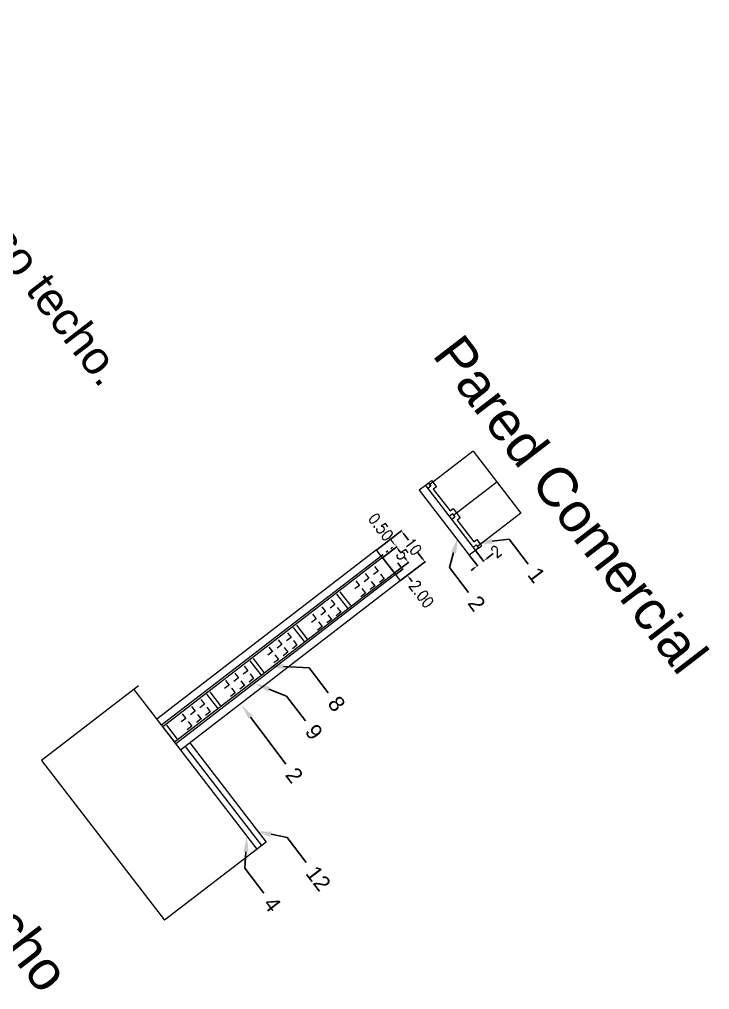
# Model space of a CAD drawing. Header units: metres. Extents: x 1384 to 1901, y 1501 to 2216.
# Drawn here: x 1724.7 to 1901.4, y 1613.1 to 1861.4 of the extents above; entities that cross this region are included whole.
import ezdxf
from ezdxf import colors
from ezdxf.entities.mleader import LeaderData, LeaderLine
from ezdxf.math import Vec2, Vec3

# ---------------------------------------------------------------- set-up
doc = ezdxf.new("R2010")
doc.units = ezdxf.units.M
doc.header["$LTSCALE"] = 0.05
doc.header["$PDMODE"] = 3
doc.linetypes.add('ACAD_ISO03W100', pattern=[30, 12, -18])
doc.linetypes.add('CONTINUA', pattern=[0])
for name, color, linetype, lineweight in [('aislante', 1, 'CONTINUA', 15), ('Bloque hormigon', 252, 'CONTINUA', 15), ('CAJA', 250, 'Continuous', 15), ('Capa no definida', 250, 'CONTINUA', 15), ('Cotas Detalles', 250, 'CONTINUA', 15), ('Cotas Escalera SEc', 250, 'CONTINUA', 15), ('Cotas Fachada', 250, 'CONTINUA', 15), ('Cotas Nave', 250, 'CONTINUA', 15), ('enfoscado', 5, 'CONTINUA', 15), ('gres', 190, 'CONTINUA', 15), ('Hormigón pulido', 254, 'CONTINUA', 15), ('Placa de vinilo', 31, 'CONTINUA', 15), ('tabicón', 30, 'CONTINUA', 15)]:
    doc.layers.add(name, color=color, linetype=linetype, lineweight=lineweight)
doc.styles.add('ROMANT', font='ROMANT', dxfattribs={"width": 0.85})
doc.styles.get("Standard").update_dxf_attribs({"font": 'arial.ttf'})
doc.dimstyles.new('Copia de 1-50-GENERAL', dxfattribs={"dimtxt": 1.5, "dimasz": 1, "dimexe": 0.18, "dimexo": 0.06, "dimgap": 0.09, "dimtad": 0, "dimzin": 0, "dimdsep": 46, "dimtxsty": 'ROMANT', "dimcen": 0.09, "dimadec": 0, "dimazin": 0, "dimtfac": 1, "dimtix": 1, "dimtofl": 0, "dimtmove": 0, "dimatfit": 3, "dimfxl": 0, "dimtolj": 1, "dimtzin": 0, "dimarcsym": 0})

# ---------------------------------------------------------------- blocks, each defined once
blk = doc.blocks.new('*D94')
at = {"layer": 'Cotas Escalera SEc', "color": 0, "lineweight": -2, "transparency": 16777216}
for p, q in [((1817.74, 1723.7), (1821.41, 1726.5)), ((1821.88, 1725.59), (1822.23, 1725.13)), ((1823.69, 1723.21), (1823.34, 1723.67)), ((1820.79, 1719.73), (1824.44, 1722.52))]:
    blk.add_line(p, q, dxfattribs=at)
at = {"layer": 'Cotas Escalera SEc', "color": 0, "transparency": 16777216}
for points in [[(1822.01, 1725.69), (1821.74, 1725.49), (1821.27, 1726.39)], [(1823.83, 1723.31), (1823.56, 1723.11), (1824.3, 1722.41)]]:
    blk.add_solid(points, dxfattribs=at)
at = {"layer": 'Defpoints', "color": 0, "transparency": 16777216}
for p in [(1817.69, 1723.66), (1824.3, 1722.41), (1820.74, 1719.7)]:
    blk.add_point(p, dxfattribs=at)
at = {"layer": 'Cotas Escalera SEc', "color": 0, "transparency": 16777216, "insert": (1822.79, 1724.4), "char_height": 1.5, "attachment_point": 5, "rotation": 307.3275, "style": 'ROMANT'}
blk.add_mtext('\\A1;{\\H1.95333x;5}', dxfattribs=at)
blk = doc.blocks.new('*D95')
at = {"layer": 'Cotas Escalera SEc', "color": 0, "lineweight": -2, "transparency": 16777216}
for p, q in [((1821.09, 1719.34), (1822.99, 1720.79)), ((1822.24, 1721.47), (1821.64, 1722.27)), ((1822.3, 1717.75), (1824.21, 1719.2)), ((1824.67, 1718.29), (1825.28, 1717.5))]:
    blk.add_line(p, q, dxfattribs=at)
at = {"layer": 'Cotas Escalera SEc', "color": 0, "transparency": 16777216}
for points in [[(1822.38, 1721.57), (1822.11, 1721.37), (1822.85, 1720.68)], [(1824.8, 1718.39), (1824.54, 1718.19), (1824.06, 1719.09)]]:
    blk.add_solid(points, dxfattribs=at)
at = {"layer": 'Defpoints', "color": 0, "transparency": 16777216}
for p in [(1821.04, 1719.3), (1824.06, 1719.09), (1822.26, 1717.71)]:
    blk.add_point(p, dxfattribs=at)
at = {"layer": 'Cotas Escalera SEc', "color": 0, "transparency": 16777216, "insert": (1827.67, 1714.36), "char_height": 1.5, "attachment_point": 5, "rotation": 307.3275, "style": 'ROMANT'}
blk.add_mtext('\\A1;{\\H1.95333x;2.00}', dxfattribs=at)
blk = doc.blocks.new('*D96')
at = {"layer": 'Cotas Escalera SEc', "color": 0, "lineweight": -2, "transparency": 16777216}
for p, q in [((1816.21, 1725.67), (1822.66, 1730.59)), ((1823.13, 1729.69), (1824.36, 1728.07)), ((1827.97, 1723.33), (1826.77, 1724.91)), ((1822.3, 1717.75), (1828.72, 1722.64))]:
    blk.add_line(p, q, dxfattribs=at)
at = {"layer": 'Cotas Escalera SEc', "color": 0, "transparency": 16777216}
for points in [[(1823.26, 1729.79), (1822.99, 1729.59), (1822.52, 1730.48)], [(1828.11, 1723.43), (1827.84, 1723.23), (1828.58, 1722.53)]]:
    blk.add_solid(points, dxfattribs=at)
at = {"layer": 'Defpoints', "color": 0, "transparency": 16777216}
for p in [(1816.16, 1725.63), (1828.58, 1722.53), (1822.26, 1717.71)]:
    blk.add_point(p, dxfattribs=at)
at = {"layer": 'Cotas Escalera SEc', "color": 0, "transparency": 16777216, "insert": (1825.56, 1726.49), "char_height": 1.5, "attachment_point": 5, "rotation": 307.3275, "style": 'ROMANT'}
blk.add_mtext('\\A1;{\\H1.95333x;10}', dxfattribs=at)
blk = doc.blocks.new('*D97')
at = {"layer": 'Cotas Escalera SEc', "color": 0, "lineweight": -2, "transparency": 16777216}
for p, q in [((1841.54, 1725.44), (1843.67, 1722.64)), ((1839.95, 1724.22), (1842.08, 1721.42)), ((1844.36, 1723.39), (1846.06, 1724.69)), ((1841.18, 1720.96), (1840.38, 1720.35))]:
    blk.add_line(p, q, dxfattribs=at)
at = {"layer": 'Cotas Escalera SEc', "color": 0, "transparency": 16777216}
for points in [[(1844.26, 1723.52), (1844.46, 1723.25), (1843.56, 1722.78)], [(1841.08, 1721.09), (1841.28, 1720.83), (1841.97, 1721.57)]]:
    blk.add_solid(points, dxfattribs=at)
at = {"layer": 'Defpoints', "color": 0, "transparency": 16777216}
for p in [(1841.5, 1725.48), (1839.91, 1724.27), (1843.56, 1722.78)]:
    blk.add_point(p, dxfattribs=at)
at = {"layer": 'Cotas Escalera SEc', "color": 0, "transparency": 16777216, "insert": (1846.79, 1725.24), "char_height": 1.5, "attachment_point": 5, "rotation": 37.3275, "style": 'ROMANT'}
blk.add_mtext('\\A1;{\\H1.95333x;2}', dxfattribs=at)
blk = doc.blocks.new('*D201')
at = {"layer": 'Cotas Fachada', "color": 0, "lineweight": -2, "transparency": 16777216}
for p, q in [((1820.3, 1727.56), (1819.69, 1728.35)), ((1821.82, 1725.58), (1822.43, 1724.79))]:
    blk.add_line(p, q, dxfattribs=at)
at = {"layer": 'Cotas Fachada', "color": 0, "linetype": 'ACAD_ISO03W100', "lineweight": -2, "transparency": 16777216}
for p, q in [((1817.43, 1724.09), (1821.05, 1726.88)), ((1817.74, 1723.7), (1821.36, 1726.48))]:
    blk.add_line(p, q, dxfattribs=at)
at = {"layer": 'Cotas Fachada', "color": 0, "transparency": 16777216}
for points in [[(1820.43, 1727.66), (1820.17, 1727.46), (1820.91, 1726.77)], [(1821.96, 1725.68), (1821.69, 1725.48), (1821.21, 1726.37)]]:
    blk.add_solid(points, dxfattribs=at)
at = {"layer": 'Defpoints', "color": 0, "transparency": 16777216}
for p in [(1820.91, 1726.77), (1817.39, 1724.05), (1817.69, 1723.66)]:
    blk.add_point(p, dxfattribs=at)
at = {"layer": 'Cotas Fachada', "color": 0, "transparency": 16777216, "insert": (1817.28, 1731.48), "char_height": 1.5, "attachment_point": 5, "rotation": 307.5811, "style": 'ROMANT'}
blk.add_mtext('\\A1;{\\H1.95333x;0.50}', dxfattribs=at)

msp = doc.modelspace()

# ---------------------------------------------------------------- linework, layer by layer
at = {"layer": 'aislante'}
for p, q in [((1829.484, 1742.737), (1830.276, 1743.347)), ((1830.276, 1743.347), (1830.886, 1742.554)), ((1831.496, 1741.762), (1830.703, 1741.152)), ((1830.703, 1741.152), (1834.973, 1735.605)), ((1830.886, 1742.554), (1831.496, 1741.762)), ((1834.973, 1735.605), (1835.765, 1736.214)), ((1835.765, 1736.214), (1836.977, 1734.624)), ((1837.587, 1733.831), (1836.795, 1733.221)), ((1836.795, 1733.221), (1841.064, 1727.674)), ((1836.977, 1734.624), (1837.587, 1733.831)), ((1841.064, 1727.674), (1841.856, 1728.284)), ((1841.856, 1728.284), (1843.076, 1726.699)), ((1842.291, 1726.095), (1843.076, 1726.699))]:
    msp.add_line(p, q, dxfattribs=at)
at = {"layer": 'Bloque hormigon'}
for p, q in [((1829.484, 1742.737), (1828.691, 1742.127)), ((1830.093, 1741.945), (1829.484, 1742.737)), ((1830.093, 1741.945), (1829.301, 1741.335)), ((1829.789, 1742.341), (1830.093, 1741.945)), ((1835.582, 1734.812), (1834.79, 1734.202)), ((1836.192, 1734.02), (1835.4, 1733.41)), ((1835.582, 1734.812), (1836.192, 1734.02)), ((1841.681, 1726.887), (1840.889, 1726.277)), ((1842.291, 1726.095), (1841.499, 1725.485)), ((1841.681, 1726.887), (1842.291, 1726.095))]:
    msp.add_line(p, q, dxfattribs=at)
at = {"layer": 'Capa no definida'}
for p, q in [((1840.883, 1750.879), (1853.081, 1735.029)), ((1796.019, 1700.989), (1796.019, 1700.989)), ((1789.953, 1699.034), (1789.954, 1699.033)), ((1793.642, 1699.158), (1793.641, 1699.16)), ((1791.265, 1697.328), (1791.264, 1697.33)), ((1755.248, 1690.841), (1730.429, 1671.741)), ((1778.859, 1690.494), (1778.86, 1690.493)), ((1765.72, 1684.612), (1765.721, 1684.611)), ((1730.429, 1671.741), (1761.896, 1630.851)), ((1787.904, 1650.866), (1761.896, 1630.851))]:
    msp.add_line(p, q, dxfattribs=at)
at = {"layer": 'enfoscado'}
for p, q in [((1817.386, 1724.054), (1761.119, 1680.752)), ((1817.691, 1723.658), (1817.386, 1724.054)), ((1821.044, 1719.301), (1764.777, 1676)), ((1820.739, 1719.698), (1821.044, 1719.301))]:
    msp.add_line(p, q, dxfattribs=at)
at = {"layer": 'gres'}
msp.add_line((1768.382, 1676.25), (1787.904, 1650.866), dxfattribs=at)
at = {"layer": 'Hormigón pulido'}
for p, q in [((1840.883, 1750.879), (1829.789, 1742.341)), ((1846.982, 1742.954), (1835.887, 1734.416)), ((1853.081, 1735.029), (1841.986, 1726.491)), ((1754.059, 1689.926), (1785.527, 1649.037)), ((1767.185, 1675.329), (1786.715, 1649.952))]:
    msp.add_line(p, q, dxfattribs=at)
at = {"layer": 'Placa de vinilo'}
for p, q in [((1828.691, 1742.127), (1827.106, 1740.907)), ((1827.106, 1740.907), (1839.914, 1724.265)), ((1828.691, 1742.127), (1841.499, 1725.485)), ((1816.159, 1725.634), (1759.899, 1682.337)), ((1817.386, 1724.054), (1816.159, 1725.634)), ((1841.499, 1725.485), (1839.914, 1724.265)), ((1821.044, 1719.301), (1822.256, 1717.711)), ((1822.256, 1717.711), (1765.996, 1674.415))]:
    msp.add_line(p, q, dxfattribs=at)
at = {"layer": 'tabicón'}
for p, q in [((1817.69, 1723.659), (1761.423, 1680.357)), ((1817.843, 1723.461), (1817.69, 1723.659)), ((1817.843, 1723.461), (1820.587, 1719.895)), ((1820.587, 1719.895), (1817.843, 1723.461)), ((1815.645, 1721.388), (1816.56, 1720.199)), ((1820.739, 1719.698), (1764.472, 1676.396)), ((1814.183, 1718.369), (1812.994, 1717.455)), ((1813.267, 1719.558), (1814.182, 1718.369)), ((1813.268, 1719.558), (1814.183, 1718.369)), ((1816.56, 1720.199), (1815.371, 1719.285)), ((1818.084, 1718.218), (1816.895, 1717.303)), ((1817.17, 1719.407), (1818.085, 1718.218)), ((1820.586, 1719.896), (1820.739, 1719.698)), ((1811.806, 1716.539), (1810.617, 1715.625)), ((1810.891, 1717.728), (1811.805, 1716.539)), ((1810.891, 1717.728), (1811.806, 1716.539)), ((1812.416, 1715.747), (1813.331, 1714.558)), ((1815.707, 1716.388), (1814.518, 1715.473)), ((1814.792, 1717.577), (1815.713, 1716.379)), ((1814.793, 1717.577), (1815.708, 1716.388)), ((1804.552, 1712.847), (1805.466, 1711.659)), ((1805.955, 1714.313), (1808.7, 1710.746)), ((1806.748, 1714.922), (1809.492, 1711.356)), ((1813.33, 1714.558), (1812.141, 1713.643)), ((1812.983, 1715.012), (1812.984, 1715.011)), ((1802.174, 1711.018), (1803.089, 1709.829)), ((1802.175, 1711.017), (1803.089, 1709.829)), ((1805.466, 1711.659), (1804.278, 1710.745)), ((1806.077, 1710.867), (1806.992, 1709.678)), ((1800.712, 1707.999), (1799.523, 1707.085)), ((1799.797, 1709.187), (1800.712, 1707.999)), ((1799.797, 1709.187), (1800.712, 1707.999)), ((1803.089, 1709.829), (1801.9, 1708.915)), ((1803.698, 1709.037), (1804.62, 1707.839)), ((1803.699, 1709.037), (1804.614, 1707.848)), ((1806.991, 1709.678), (1805.802, 1708.763)), ((1794.86, 1705.774), (1797.605, 1702.208)), ((1795.653, 1706.384), (1798.397, 1702.818)), ((1802.236, 1706.018), (1801.047, 1705.103)), ((1801.322, 1707.207), (1802.237, 1706.018)), ((1802.236, 1706.017), (1802.237, 1706.016)), ((1804.614, 1707.848), (1803.425, 1706.933)), ((1794.278, 1703.243), (1793.089, 1702.328)), ((1793.364, 1704.431), (1794.278, 1703.243)), ((1788.609, 1700.771), (1789.524, 1699.582)), ((1788.609, 1700.771), (1789.524, 1699.583)), ((1791.901, 1701.413), (1790.712, 1700.498)), ((1790.986, 1702.602), (1791.901, 1701.412)), ((1790.986, 1702.601), (1791.901, 1701.413)), ((1792.51, 1700.62), (1793.432, 1699.423)), ((1792.511, 1700.62), (1793.426, 1699.432)), ((1795.803, 1701.261), (1794.614, 1700.347)), ((1794.888, 1702.45), (1795.803, 1701.262)), ((1789.524, 1699.583), (1788.335, 1698.668)), ((1790.134, 1698.79), (1791.049, 1697.602)), ((1793.425, 1699.431), (1792.236, 1698.517)), ((1782.27, 1695.891), (1783.185, 1694.702)), ((1783.765, 1697.236), (1786.51, 1693.67)), ((1784.558, 1697.846), (1787.302, 1694.279)), ((1791.048, 1697.601), (1789.859, 1696.686)), ((1791.048, 1697.601), (1791.049, 1697.6)), ((1779.892, 1694.061), (1780.807, 1692.872)), ((1779.893, 1694.061), (1780.808, 1692.872)), ((1783.185, 1694.702), (1781.996, 1693.788)), ((1783.795, 1693.91), (1784.71, 1692.722)), ((1778.431, 1691.042), (1777.242, 1690.128)), ((1777.516, 1692.231), (1778.43, 1691.042)), ((1777.516, 1692.231), (1778.431, 1691.042)), ((1780.808, 1692.872), (1779.619, 1691.958)), ((1782.332, 1690.891), (1781.143, 1689.976)), ((1781.417, 1692.08), (1782.338, 1690.882)), ((1781.418, 1692.08), (1782.333, 1690.891)), ((1784.709, 1692.721), (1783.52, 1691.806)), ((1772.671, 1688.697), (1775.415, 1685.131)), ((1773.463, 1689.307), (1776.208, 1685.741)), ((1779.955, 1689.061), (1778.766, 1688.146)), ((1779.041, 1690.25), (1779.956, 1689.061)), ((1779.955, 1689.061), (1779.955, 1689.059)), ((1772.089, 1686.166), (1770.9, 1685.251)), ((1771.174, 1687.354), (1772.089, 1686.166)), ((1766.42, 1683.694), (1767.334, 1682.506)), ((1766.42, 1683.694), (1767.334, 1682.506)), ((1769.711, 1684.336), (1768.522, 1683.421)), ((1768.796, 1685.525), (1769.711, 1684.336)), ((1768.797, 1685.524), (1769.711, 1684.336)), ((1770.32, 1683.543), (1771.242, 1682.346)), ((1770.321, 1683.544), (1771.236, 1682.355)), ((1773.613, 1684.184), (1772.424, 1683.27)), ((1772.699, 1685.374), (1773.614, 1684.185)), ((1762.368, 1680.769), (1765.113, 1677.203)), ((1767.334, 1682.506), (1766.145, 1681.591)), ((1767.944, 1681.713), (1768.859, 1680.525)), ((1768.16, 1681.441), (1768.161, 1681.44)), ((1771.236, 1682.354), (1770.047, 1681.44)), ((1761.576, 1680.159), (1764.32, 1676.593)), ((1768.858, 1680.524), (1767.67, 1679.61)), ((1768.858, 1680.524), (1768.859, 1680.523))]:
    msp.add_line(p, q, dxfattribs=at)

# ---------------------------------------------------------------- texts
at = {"layer": 'CAJA'}
msp.add_text('1.Aislante falso techo.', height=8.42257, rotation=307.58107, dxfattribs=at).set_placement((1675.363, 1857.95))
at = {"layer": 'Cotas Nave'}
for s, p in [('Pared Comercial', (1830.206, 1775.459)), ('Techo', (1706.659, 1642.303))]:
    msp.add_text(s, height=10, rotation=307.58107, dxfattribs=at).set_placement(p)

# ---------------------------------------------------------------- dimensions: what is measured, and where the dimension line sits
at = {"layer": 'Cotas Escalera SEc'}
for base, p1, p2, angle, text, picture, middle in [((1828.581, 1722.534), (1816.159, 1725.634), (1822.256, 1717.711), 307.32752, '{\\H1.95333x;10}', '*D96', (1825.562, 1726.492)), ((1824.301, 1722.414), (1817.69, 1723.659), (1820.739, 1719.698), 307.32752, '{\\H1.95333x;5}', '*D94', (1822.786, 1724.401)), ((1843.562, 1722.779), (1839.914, 1724.265), (1841.499, 1725.485), 37.32752, '{\\H1.95333x;2}', '*D97', (1846.793, 1725.243)), ((1824.062, 1719.088), (1821.044, 1719.301), (1822.256, 1717.711), 307.32752, '{\\H1.95333x;<>}', '*D95', (1827.667, 1714.361))]:
    dim = msp.add_linear_dim(base=base, p1=p1, p2=p2, angle=angle, text=text, dimstyle='Copia de 1-50-GENERAL', dxfattribs=at)
    dim.commit()
    dim.dimension.update_dxf_attribs({"geometry": picture, "text_midpoint": middle, "dimtype": 160})
at = {"layer": 'Cotas Fachada'}
dim = msp.add_linear_dim(base=(1820.91, 1726.766), p1=(1817.69, 1723.659), p2=(1817.386, 1724.054), angle=127.58107, text='{\\H1.95333x;<>}', dimstyle='Copia de 1-50-GENERAL', dxfattribs=at)
dim.commit()
dim.dimension.update_dxf_attribs({"geometry": '*D201', "text_midpoint": (1817.285, 1731.477), "dimtype": 161})

# ---------------------------------------------------------------- leaders
at = {"layer": 'Cotas Detalles'}
ml = msp.add_multileader_mtext('Standard', dxfattribs=at)
ml.set_content('2', color=256)
ml.set_leader_properties()
ml.build(insert=Vec2(0, 0))
ctx = ml.context
ctx.base_point, ctx.plane_origin, ctx.plane_x_axis, ctx.plane_y_axis = Vec3(1839.664, 1714.75), Vec3(1837, 1728.822), Vec3(0.6063703, -0.7951824), Vec3(0.7951824, 0.6063703)
notes = []
notes.append((ctx, [(0, (1, 1, 0), (1834.814, 1721.112), (0.6063703, -0.7951824), 8, [(0, [(1837, 1728.822)], 0, [])])]))
ctx.mtext.insert, ctx.mtext.text_direction, ctx.mtext.rotation, ctx.mtext.flow_direction = Vec3(1842.468, 1714.373), Vec3(0.6063703, -0.7951824), 5.363877, 5
ml = msp.add_multileader_mtext('Standard', dxfattribs=at)
ml.set_content('1', color=256)
ml.set_leader_properties()
ml.build(insert=Vec2(0, 0))
ctx = ml.context
ctx.base_point, ctx.plane_origin, ctx.plane_x_axis, ctx.plane_y_axis = Vec3(1854.994, 1722.011), Vec3(1841.797, 1727.309), Vec3(0.6063703, -0.7951824), Vec3(0.7951824, 0.6063703)
notes.append((ctx, [(0, (1, 1, 0), (1850.143, 1728.372), (0.6063703, -0.7951824), 8, [(0, [(1841.797, 1727.309)], 0, [])])]))
ctx.mtext.insert, ctx.mtext.text_direction, ctx.mtext.rotation, ctx.mtext.flow_direction = Vec3(1857.797, 1721.633), Vec3(0.6063703, -0.7951824), 5.363877, 5
ml = msp.add_multileader_mtext('Standard', dxfattribs=at)
ml.set_content('8', color=256)
ml.set_leader_properties()
ml.build(insert=Vec2(0, 0))
ctx = ml.context
ctx.base_point, ctx.plane_origin, ctx.plane_x_axis, ctx.plane_y_axis = Vec3(1803.791, 1689.049), Vec3(1791.184, 1698.104), Vec3(0.6063703, -0.7951824), Vec3(0.7951824, 0.6063703)
notes.append((ctx, [(0, (1, 1, 0), (1798.941, 1695.411), (0.6063703, -0.7951824), 8, [(0, [(1788.379, 1695.965)], 0, [])])]))
ctx.mtext.insert, ctx.mtext.text_direction, ctx.mtext.rotation, ctx.mtext.flow_direction = Vec3(1806.622, 1688.692), Vec3(0.6063703, -0.7951824), 5.363877, 5
ml = msp.add_multileader_mtext('Standard', dxfattribs=at)
ml.set_content('9', color=256)
ml.set_leader_properties()
ml.build(insert=Vec2(0, 0))
ctx = ml.context
ctx.base_point, ctx.plane_origin, ctx.plane_x_axis, ctx.plane_y_axis = Vec3(1798.002, 1681.848), Vec3(1785.351, 1690.887), Vec3(0.6063703, -0.7951824), Vec3(0.7951824, 0.6063703)
notes.append((ctx, [(0, (1, 1, 0), (1793.151, 1688.21), (0.6063703, -0.7951824), 8, [(0, [(1784.894, 1691.481)], 0, [])])]))
ctx.mtext.insert, ctx.mtext.text_direction, ctx.mtext.rotation, ctx.mtext.flow_direction = Vec3(1800.832, 1681.491), Vec3(0.6063703, -0.7951824), 5.363877, 5
ml = msp.add_multileader_mtext('Standard', dxfattribs=at)
ml.set_content('2', color=256)
ml.set_leader_properties()
ml.build(insert=Vec2(0, 0))
ctx = ml.context
ctx.base_point, ctx.plane_origin, ctx.plane_x_axis, ctx.plane_y_axis = Vec3(1792.984, 1670.798), Vec3(1781.54, 1686.061), Vec3(0.6063703, -0.7951824), Vec3(0.7951824, 0.6063703)
notes.append((ctx, [(0, (1, 1, 0), (1788.133, 1677.159), (0.6063703, -0.7951824), 8, [(0, [(1781.54, 1686.061)], 0, [])])]))
ctx.mtext.insert, ctx.mtext.text_direction, ctx.mtext.rotation, ctx.mtext.flow_direction = Vec3(1795.787, 1670.42), Vec3(0.6063703, -0.7951824), 5.363877, 5
ml = msp.add_multileader_mtext('Standard', dxfattribs=at)
ml.set_content('12', color=256)
ml.set_leader_properties()
ml.build(insert=Vec2(0, 0))
ctx = ml.context
ctx.base_point, ctx.plane_origin, ctx.plane_x_axis, ctx.plane_y_axis = Vec3(1798.179, 1645.641), Vec3(1785.232, 1653.644), Vec3(0.6063703, -0.7951824), Vec3(0.7951824, 0.6063703)
notes.append((ctx, [(0, (1, 1, 0), (1793.328, 1652.002), (0.6063703, -0.7951824), 8, [(0, [(1785.232, 1653.644)], 0, [])])]))
ctx.mtext.insert, ctx.mtext.text_direction, ctx.mtext.rotation, ctx.mtext.flow_direction = Vec3(1800.982, 1645.263), Vec3(0.6063703, -0.7951824), 5.363877, 5
ml = msp.add_multileader_mtext('Standard', dxfattribs=at)
ml.set_content('4', color=256)
ml.set_leader_properties()
ml.build(insert=Vec2(0, 0))
ctx = ml.context
ctx.base_point, ctx.plane_origin, ctx.plane_x_axis, ctx.plane_y_axis = Vec3(1787.342, 1637.787), Vec3(1782.984, 1652.34), Vec3(0.6063703, -0.7951824), Vec3(0.7951824, 0.6063703)
notes.append((ctx, [(0, (1, 1, 0), (1782.491, 1644.148), (0.6063703, -0.7951824), 8, [(0, [(1782.984, 1652.34)], 0, [])])]))
ctx.mtext.insert, ctx.mtext.text_direction, ctx.mtext.rotation, ctx.mtext.flow_direction = Vec3(1790.145, 1637.409), Vec3(0.6063703, -0.7951824), 5.363877, 5
for ctx, leaders in notes:
    for number, flags, end, landing, length, lines in leaders:
        leader = LeaderData()
        leader.index, (leader.has_last_leader_line, leader.has_dogleg_vector, leader.attachment_direction) = number, flags
        leader.last_leader_point, leader.dogleg_vector, leader.dogleg_length = Vec3(end), Vec3(landing), length
        for number, points, colour, breaks in lines:
            line = LeaderLine()
            line.index, line.vertices, line.color, line.breaks = number, Vec3.list(points), colors.encode_raw_color(colour), breaks
            leader.lines.append(line)
        ctx.leaders.append(leader)

doc.saveas('drawing.dxf')
